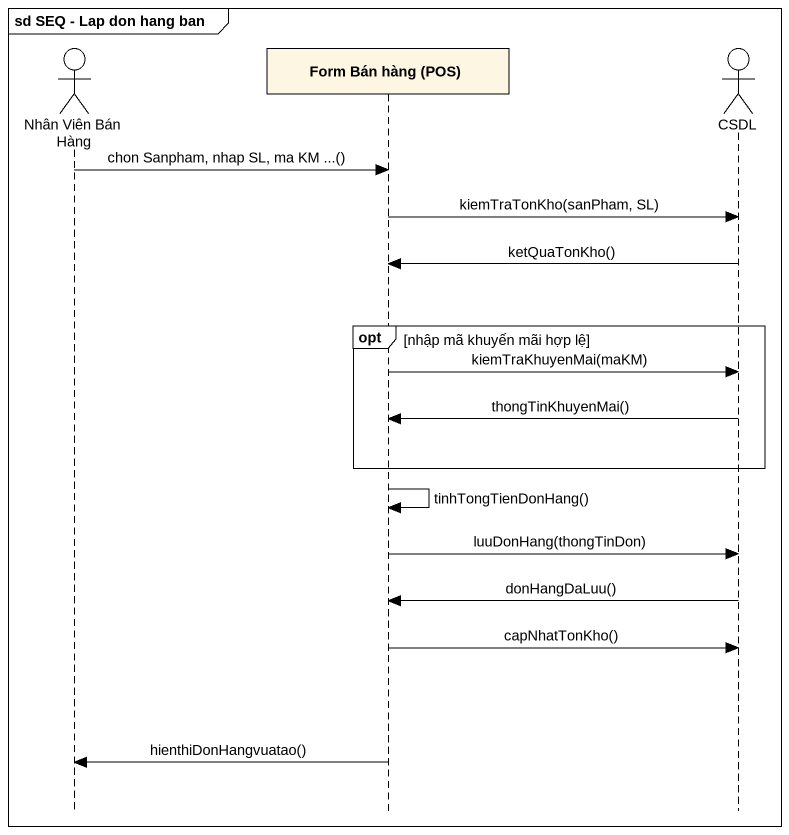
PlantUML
@startuml
mainframe sd SEQ - Lap don hang ban
hide footbox
actor "Nhân Viên Bán Hàng" as Nhân_Viên_Bán_Hàng
participant "Form Bán hàng (POS)" as Form_Bán_hàng_POS
actor CSDL

Nhân_Viên_Bán_Hàng -> Form_Bán_hàng_POS : chon Sanpham, nhap SL, ma KM ...()
Form_Bán_hàng_POS -> CSDL : kiemTraTonKho(sanPham, SL)
CSDL -> Form_Bán_hàng_POS : ketQuaTonKho()
opt nhập mã khuyến mãi hợp lệ
  Form_Bán_hàng_POS -> CSDL : kiemTraKhuyenMai(maKM)
  CSDL -> Form_Bán_hàng_POS : thongTinKhuyenMai()
end
Form_Bán_hàng_POS -> Form_Bán_hàng_POS : tinhTongTienDonHang()
Form_Bán_hàng_POS -> CSDL : luuDonHang(thongTinDon)
CSDL -> Form_Bán_hàng_POS : donHangDaLuu()
Form_Bán_hàng_POS -> CSDL : capNhatTonKho()
Form_Bán_hàng_POS -> Nhân_Viên_Bán_Hàng : hienthiDonHangvuatao()
@enduml
